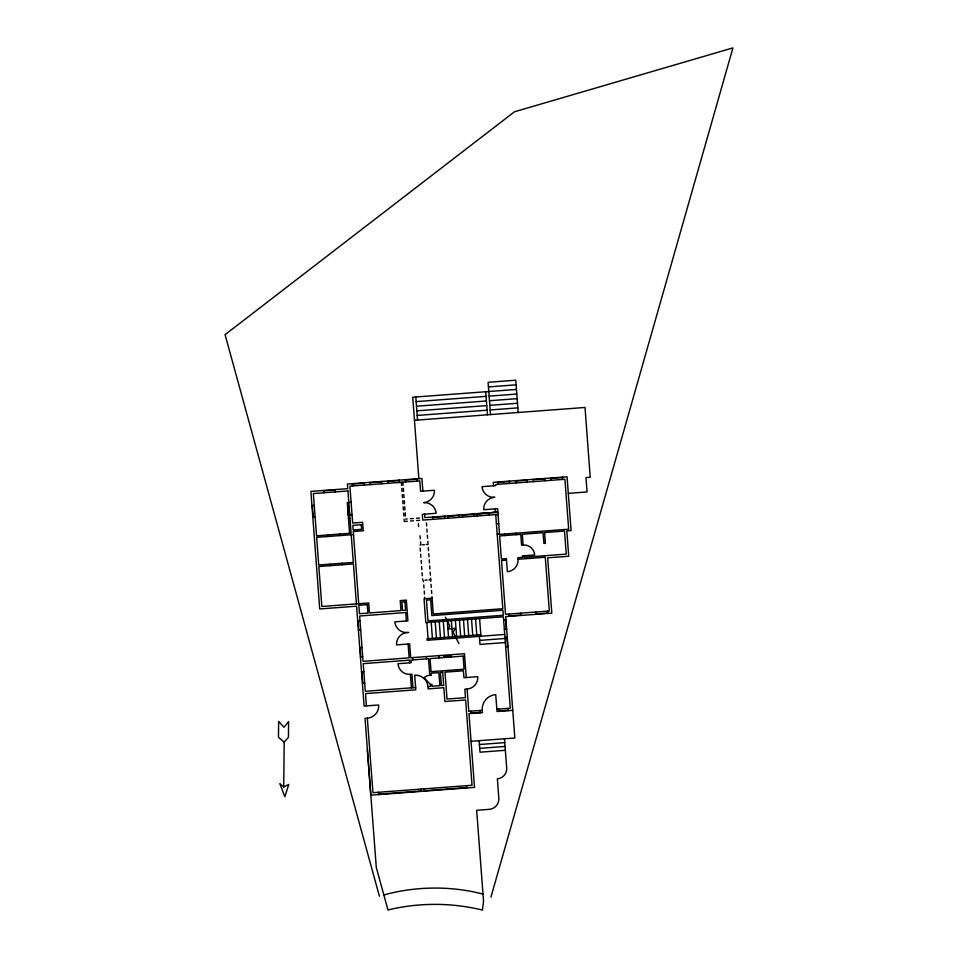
<?xml version="1.0" encoding="UTF-8"?>
<svg xmlns="http://www.w3.org/2000/svg" width="958" height="958" viewBox="0 0 958 958"><rect width="100%" height="100%" fill="white"/><g stroke="black" fill="none" stroke-linecap="round" stroke-linejoin="round"><path stroke-width="1.44" d="M283.724 786.937L279.82 783.572L284.849 796.733L288.753 784.434L283.724 786.937L284.191 742.187L288.43 737.313L288.598 721.542L284.035 727.266L278.634 721.434L278.467 737.205L284.191 742.187M490.939 897.107L732.93 47.9L514.494 111.775L225.07 334.665L379.392 896.197M383.859 894.988L388.493 893.718A195.468 195.468 0 0 1 472.689 891.694L483 894.018M488.448 386.912L516.099 384.829M516.446 389.439L412.73 397.235L418.862 478.665M416.155 401.618L486.065 396.361M489.131 396.121L516.793 394.049M416.502 406.228L486.413 400.971M489.478 400.731L517.14 398.66M416.85 410.838L486.76 405.581M489.825 405.342L517.488 403.27M417.197 415.437L487.107 410.192M490.173 409.952L517.835 407.88M414.467 420.287L585.015 407.461L590.212 477.252L585.985 477.575L587.074 491.933L568.298 493.346M352.436 484.053L363.956 483.179M370.099 482.724L381.631 481.85M387.774 481.395L399.294 480.521M405.438 480.066L416.969 479.192M323.588 490.855L335.108 489.993M497.944 482.377L509.464 481.515M515.608 481.048L527.128 480.186M533.283 479.719L544.803 478.856M550.946 478.389L562.466 477.527M351.107 502.303L347.263 502.591L349.574 533.319M311.949 505.632L314.26 505.465M494.424 497.322A11.556 11.556 0 0 1 482.042 486.664L495.861 485.622L495.777 484.473L564.921 479.275L568.669 529.211L499.537 534.408L497.597 508.674L483.766 509.716A11.556 11.556 0 0 1 494.424 497.322L494.807 497.298M312.823 517.164L315.122 516.985M348.185 514.889L352.029 514.602M405.665 519.056L407.21 518.949M410.275 518.721L413.353 518.482M416.431 518.254L419.496 518.027M433.16 517.38L444.692 516.518M447.757 516.278L459.277 515.416M462.355 515.188L473.875 514.314M476.952 514.087L488.472 513.225M407.378 521.248L404.312 521.487L404.132 519.176M410.455 521.02L413.521 520.793M416.598 520.553L419.676 520.326M498.028 514.434L422.741 520.098L422.31 514.338L436.141 513.296A11.556 11.556 0 0 0 423.747 502.639A11.556 11.556 0 0 0 434.405 490.245L420.574 491.286L419.796 480.916L349.886 486.173L352.664 523.044L362.651 522.302L363.286 530.744L353.298 531.498L358.723 603.708M353.526 534.576L316.655 537.342L318.727 565.004L353.298 562.406L351.227 534.744M496.424 523.822L498.723 523.655M497.202 534.193L499.501 534.025M419.987 545.03L420.754 544.97L420.526 541.893M422.286 544.851L424.406 544.695M426.214 544.563L428.046 544.419L427.819 541.342M518.015 559.292L517.895 557.748L522.505 557.4L522.397 555.868L534.684 554.945A10.789 10.789 0 0 0 523.116 544.994L521.583 545.114L520.781 534.36L499.645 535.941L501.381 558.993L506.375 558.622L507.357 571.675A11.556 11.556 0 0 0 518.015 559.292L545.282 557.233L549.329 611.012L505.537 614.306L501.501 560.526L506.495 560.155M424.945 580.189L427.052 580.033M428.873 579.901L430.705 579.758M432.094 598.199L424.023 598.798L425.819 622.616L503.405 616.784L510.279 708.202L496.843 709.219M357.693 620.784L359.992 620.616M509.309 615.958L520.829 615.084M536.205 613.934L547.725 613.06M358.388 630.005L360.687 629.837M503.669 620.245L505.98 620.065M356.424 603.887L353.418 563.939L318.846 566.537L321.852 606.486L368.71 602.965L369.465 612.952L400.959 610.581L400.216 600.594L406.36 600.127L407.916 620.868L394.852 621.85A11.556 11.556 0 0 0 407.246 632.508L408.779 632.4M504.363 629.454L506.662 629.286M480.808 634.711L427.029 638.746L427.148 640.291L504.734 634.447M359.717 647.68L362.016 647.5M504.974 637.525L507.273 637.357M479.695 640.387L505.046 638.483M505.345 642.519L479.994 644.423L479.383 636.363M360.412 656.889L362.711 656.721M505.656 646.746L507.968 646.566M451.014 655.583L443.626 656.721L451.062 656.158M361.537 671.869L363.836 671.702M366.411 705.89L365.489 693.592L415.808 689.808L414.706 675.21A12.322 12.322 0 0 1 427.927 686.587L430.609 686.383L430.465 684.455L424.095 677.761A9.245 9.245 0 0 1 429.771 675.246L428.537 658.721L410.862 660.05L411.066 662.744L398.001 663.726A11.556 11.556 0 0 0 410.395 674.384L411.928 674.264L412.946 687.712M429.771 675.246L431.316 675.127M362.399 683.401L364.711 683.222M430.465 684.455L431.998 684.347L432.154 686.263L439.83 685.688L438.848 672.624L431.172 673.211L431.339 675.51M415.628 687.509L365.309 691.293L363.238 663.631L409.329 660.17L409.533 662.852M467.121 689.041L464.822 689.221L465.456 697.663L447.015 699.053L444.991 672.169L463.433 670.78L463.947 677.689L477.779 676.659A11.556 11.556 0 0 1 467.121 689.041L468.797 711.327L482.245 710.309A14.633 14.633 0 0 1 495.741 694.622L497.01 711.519L512.758 710.333M422.885 491.119L421.927 478.437L347.407 484.041L347.754 488.652L310.883 491.418L319.721 608.965L356.592 606.186L364.1 706.058L378.697 704.968A12.322 12.322 0 0 1 367.333 718.177L365.034 718.356L370.806 795.176L474.521 787.38L468.977 713.626L482.413 712.62L482.245 710.309M471.061 713.087L480.269 712.393M498.902 710.992L508.123 710.297M471.049 741.288L514.841 737.995L505.716 616.605L551.808 613.144L547.653 557.831L568.729 556.251L566.825 530.9L571.1 530.576L567.052 476.797L493.298 482.341L493.562 485.802M479.407 744.522L504.758 742.618M479.695 748.366L505.046 746.45M367.369 749.551L376.302 867.517L387.978 909.992L391.942 909.034A201.072 201.072 0 0 1 478.281 909.094L482.389 910.1L483.55 901.31L476.665 810.3L489.239 809.354A10.406 10.406 0 0 0 498.831 798.206L497.358 778.83A10.143 10.143 0 0 0 506.734 768.376L505.333 750.294L479.982 752.198L479.12 740.678M378.649 794.206L421.292 790.997M423.975 790.793L466.618 787.584M493.37 512.47L497.861 512.207L473.851 513.931L474.018 516.242M445.362 617.203L449.865 625.957L447.937 629.071L455.385 628.304L453.062 632.172L458.93 643.584M562.442 477.144L562.609 479.443M550.922 478.006L551.09 480.317M544.767 478.473L544.946 480.772M547.581 611.144L547.748 613.455M533.247 479.335L533.426 481.646M527.104 479.802L527.271 482.102M536.049 612.006L536.229 614.317M518.182 412.479L515.751 380.218L488.101 382.302L490.52 414.563M523.116 544.994L522.314 534.241L543.054 532.684L543.869 543.437L545.401 543.318L544.587 532.564L564.513 531.067L566.25 554.119L524.05 557.293L523.93 555.748M515.584 480.665L515.751 482.976M516.051 533.163L516.17 534.708M520.685 613.168L520.865 615.467M509.428 481.132L509.608 483.431M504.531 534.037L504.638 535.57M509.165 614.03L509.345 616.341M497.909 481.994L498.088 484.305M505.584 620.101L506.279 629.31M506.89 637.381L507.584 646.602M495.298 508.842L495.549 512.302L424.873 517.619L424.622 514.159M495.729 514.614L502.806 608.713L433.279 613.946L431.974 596.654M485.718 391.75L487.454 414.79M507.979 708.381L508.147 710.68M488.448 512.841L488.616 515.141M504.471 738.774L505.333 750.294M498.759 709.076L498.938 711.375M476.928 513.716L477.096 516.015M479.599 618.569L480.928 636.244M475.563 618.88L476.773 635.01M480.126 710.477L480.305 712.776M471.528 619.179L472.737 635.31M462.331 514.805L462.498 517.104M467.492 619.479L468.701 635.621M459.253 515.033L459.433 517.332M470.917 711.159L471.085 713.47M463.456 619.79L464.678 635.92M466.259 677.522L464.462 653.703L410.695 657.751L409.653 643.92L396.588 644.902A11.556 11.556 0 0 1 407.246 632.508M459.433 620.089L460.642 636.22M447.733 515.895L447.901 518.206M455.397 620.389L456.607 636.531M466.474 785.668L466.642 787.967M444.656 516.134L444.835 518.434M451.362 620.7L452.571 636.83M450.643 654.745L450.811 657.044M447.326 621.012L448.536 637.13M443.291 621.299L444.512 637.441M433.136 516.997L433.303 519.296M439.267 621.61L440.476 637.741M439.111 655.607L439.291 657.918M435.231 621.91L436.441 638.04M426.43 522.912L426.669 525.978M426.897 529.056L427.124 532.133M427.352 535.199L427.591 538.276M428.286 547.497L428.513 550.563M428.741 553.64L428.968 556.706M429.208 559.783L429.435 562.861M429.663 565.927L429.902 569.004M430.13 572.082L430.358 575.147M430.597 578.225L430.825 581.29M431.052 584.368L431.28 587.446M431.519 590.511L431.747 593.589M415.808 397.007L417.544 420.047M431.196 622.209L432.405 638.351M416.934 478.808L417.113 481.12M426.873 622.544L428.082 638.675M420.059 535.75L420.287 538.827M423.52 581.841L422.526 578.824M423.759 584.919L423.987 587.984M424.214 591.062L424.454 594.14M424.681 597.205L424.789 598.75M418.371 523.511L418.598 526.589M420.215 548.096L420.442 551.173M420.682 554.239L420.909 557.317M421.137 560.394L421.364 563.46M421.604 566.537L421.831 569.615M422.059 572.68L422.298 575.758M426.442 656.565L426.609 658.865M427.927 686.587L428.094 688.886L443.841 687.7L444.883 701.531L465.624 699.975L472.043 785.249L372.937 792.697L367.333 718.177M405.414 479.683L405.581 481.982M402.899 482.185L403.126 485.263M403.354 488.329L403.593 491.406M403.821 494.484L404.048 497.549M404.288 500.627L404.516 503.692M404.743 506.77L404.983 509.848M405.21 512.913L405.438 515.991M401.366 482.305L401.594 485.371M401.821 488.448L402.049 491.526M402.288 494.591L402.516 497.669M402.743 500.735L402.983 503.812M403.21 506.89L403.438 509.955M403.665 513.033L403.905 516.111M423.831 788.877L424.011 791.176M399.27 480.138L399.438 482.449M412.611 657.607L412.778 659.906M421.149 789.069L421.316 791.356M406.384 620.988L405.749 612.533L359.645 616.006L363.058 661.331L409.15 657.859L408.108 644.039M410.395 674.384L411.401 687.82M387.739 481.012L387.918 483.311M381.595 481.467L381.775 483.778M370.075 482.341L370.243 484.64M363.932 482.796L364.1 485.107M378.506 792.278L378.673 794.577M352.4 483.67L352.58 485.969M358.076 620.76L358.771 629.981M360.1 647.644L360.795 656.865M361.92 671.845L362.783 683.365M349.526 514.781L348.904 506.411L347.742 506.495L348.377 514.877M349.802 518.446L348.652 518.529M339.97 534.049L340.078 535.582M342.162 563.244L342.281 564.777M335.084 489.598L335.252 491.909M327.672 534.971L327.792 536.504M329.875 564.166L329.983 565.699M323.553 490.472L323.732 492.771M312.332 505.608L313.206 517.128M347.934 490.951L313.362 493.55L316.535 535.809L351.107 533.211L347.934 490.951M361.286 524.721L352.831 525.355L353.179 529.966L361.633 529.331L361.286 524.721M367.297 604.618L358.843 605.252L359.478 613.695L367.932 613.06L367.297 604.618M404.935 601.78L401.869 602.019L402.504 610.462L405.569 610.234L404.935 601.78M430.669 599.852L426.442 600.163L428.01 620.904L503.297 615.252L502.914 610.258L431.854 615.599L430.669 599.852M463.097 656.122L430.07 658.613L431.052 671.666L464.079 669.187L463.097 656.122M442.692 672.336L440.381 672.516L441.363 685.569L443.674 685.401L442.692 672.336"/></g></svg>
